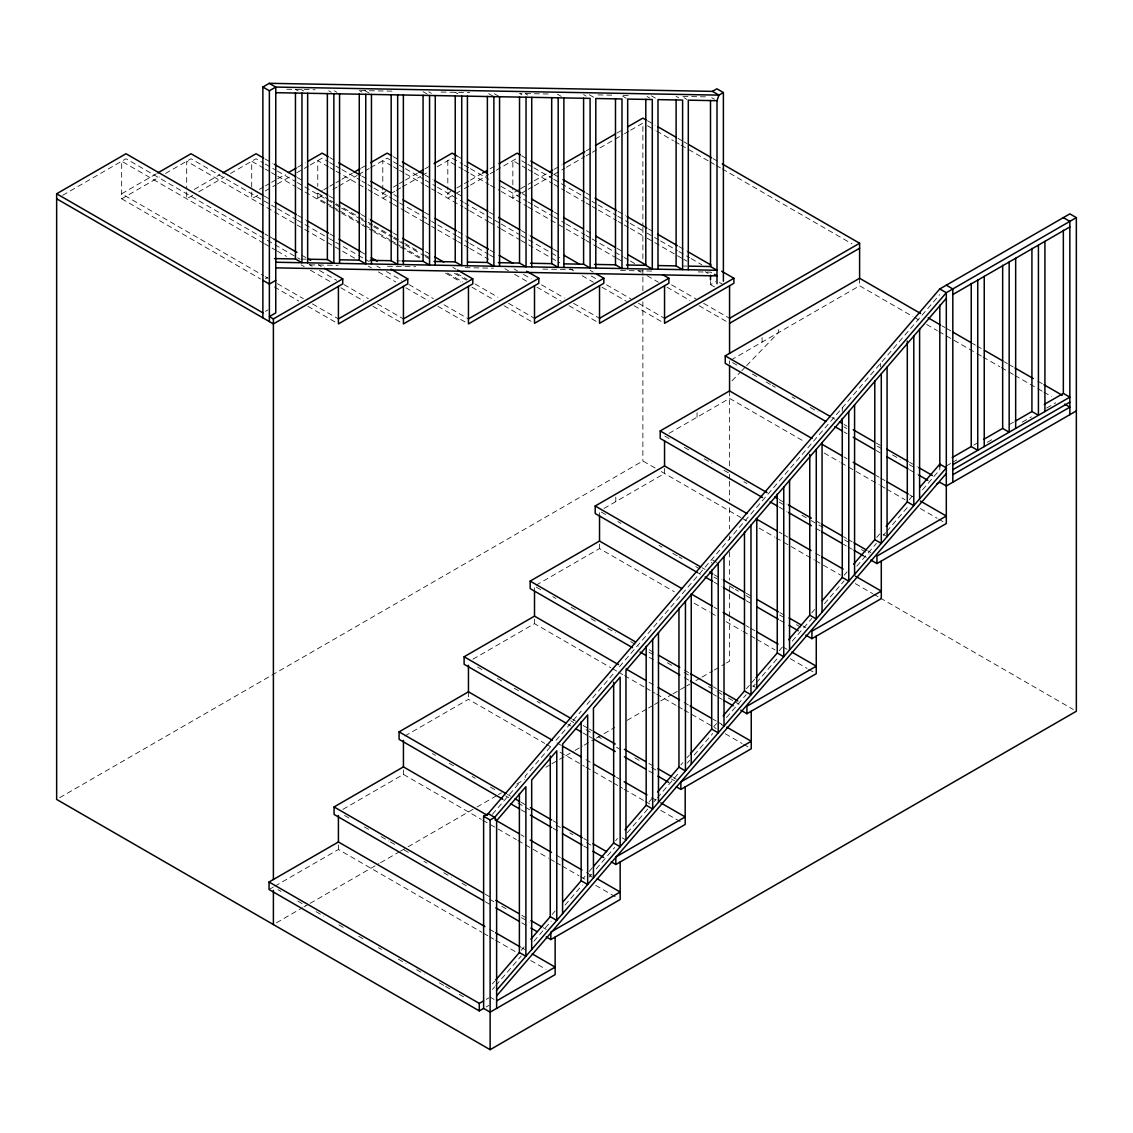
<?xml version="1.0" encoding="UTF-8"?>
<svg xmlns="http://www.w3.org/2000/svg" width="1133" height="1133" viewBox="0 0 1133 1133"><rect width="100%" height="100%" fill="white"/><g stroke="black" fill="none" stroke-linecap="round" stroke-linejoin="round"><path stroke-width="0.75" stroke-dasharray="5 3.75" d="M492.373 814.33L519.381 782.945M550.27 747.072L525.188 776.204L525.188 779.745M556.076 740.331L581.158 711.184M586.951 704.457L613.661 673.427M619.468 666.686L939.809 294.538M492.373 983.897L494.625 981.291M521.322 950.275L524.211 946.905M552.196 914.402L555.099 911.031M583.084 878.514L585.025 876.276M589.174 871.447L592.517 867.566M615.601 840.757L617.527 838.505M649.082 801.867L651.971 798.496M680.876 764.917L682.817 762.665M686.995 757.807L689.246 755.201M713.648 726.848L716.552 723.477M746.42 688.779L749.324 685.408M751.406 682.972L754.776 679.064M779.192 650.71L782.082 647.34M811.695 612.939L814.599 609.568M844.212 575.167L847.116 571.797M876.715 537.41L879.619 534.04M909.232 499.639L912.136 496.268M492.43 989.449L494.739 986.772M495.886 985.427L521.251 955.955M533.94 941.226L551.233 921.129M565.07 905.055L582.362 884.972M589.287 876.928L591.596 874.251M596.199 868.898L614.653 847.456M627.328 832.727L648.09 808.622M653.854 801.923L656.163 799.247M657.31 797.901L679.219 772.451M687.292 763.075L689.6 760.399M694.203 755.031L712.657 733.603M726.494 717.529L746.095 694.756M753.02 686.725L755.314 684.049M756.476 682.703L778.385 657.253M792.222 641.179L811.823 618.406M824.498 603.677L844.099 580.903M856.789 566.174L876.39 543.401M883.301 535.357L885.609 532.68M886.771 531.349L908.68 505.885M922.517 489.824L939.809 469.728L939.809 466.923M732.003 380.844L740.543 371.978M741.761 370.718L745.415 366.908M746.633 365.647L778.343 332.705L778.343 328.202M62.697 195.287L126.004 158.747L300.004 259.202M156.354 173.76L121.67 193.785L263.621 275.73M263.621 243.198L121.67 161.24L121.67 198.785L159.47 176.96M165.517 173.462L191.024 158.747L270.39 204.563M194.225 189.423L219.859 174.624M192.737 195.287L186.69 198.785L186.69 190.358M198.785 191.803L224.49 176.96M230.537 173.462L256.044 158.747L263.677 163.152M259.358 189.367L263.961 186.718M265.49 185.826L270.079 183.178M271.608 182.3L276.197 179.637M277.727 178.759L285.374 174.34M297.625 167.273L305.273 162.855M257.715 195.315L251.71 198.785L251.71 190.358M265.221 190.981L275.73 184.92M277.231 184.056L290.742 176.252M296.747 172.782L302.752 169.313M304.253 168.449L308.757 165.843M310.258 164.979L322.112 158.138L328.216 161.665M325.398 202.595L317.764 198.19L317.764 193.177L322.296 190.571M323.797 189.707L328.329 187.087M329.83 186.223L334.362 183.603M335.864 182.739L340.382 180.119M341.897 179.255L352.448 173.165M361.498 167.939L369.032 163.591M317.764 198.19L322.31 195.57M332.89 189.452L337.422 186.832M338.937 185.968L357.079 175.488M358.594 174.609L369.188 168.505M370.689 167.627L387.132 158.138L397.81 164.313M385.801 191.435L382.798 193.177L382.798 198.19L388.846 194.692M393.349 187.087L397.867 184.481M399.382 183.603L403.9 180.997M405.402 180.119L417.468 173.165M425.002 168.803L431.036 165.333M390.347 193.828L394.893 191.208M396.394 190.33L400.94 187.71M402.456 186.832L420.598 176.366M422.113 175.488L428.161 172.004M437.225 166.763L452.152 158.138L462.831 164.313M265.419 278.831L267.983 277.358M450.835 191.449L447.818 193.177L447.818 198.19L462.93 189.452M456.854 187.965L462.887 184.481M464.403 183.603L468.92 180.997M470.436 180.119L480.987 174.029M490.037 168.803L494.554 166.197M464.445 188.588L468.977 185.968M470.492 185.09L488.635 174.624M490.15 173.746L494.682 171.125M496.197 170.247L517.172 158.153M265.419 311.363L267.983 309.89M518.956 189.65L512.838 193.177L512.838 198.19L520.486 193.771M520.486 188.772L526.604 185.231M528.134 184.353L532.722 181.705M534.252 180.813L548.018 172.867M554.136 169.341L561.798 164.922M586.271 150.788L590.86 148.14M616.862 133.113L622.994 129.587M522.016 192.893L526.604 190.245M528.134 189.353L532.722 186.704M534.252 185.826L552.607 175.218M554.136 174.34L564.857 168.151M566.387 167.273L584.741 156.68M586.271 155.787L590.86 153.139M592.389 152.261L622.994 134.586M624.524 133.708L629.112 131.06M630.642 130.182L642.878 123.115L642.878 225.708M710.504 281.522L710.504 284.638L715.617 281.692M731.054 360.011L859.607 285.785L912.929 316.56M668.98 433.387L729.567 398.405L804.359 441.587M59.709 797.66L642.878 460.975L655.129 468.042M603.96 508.462L664.547 473.481L664.547 465.975M536.022 585.223L599.527 548.556L674.319 591.738M472.957 659.179L534.507 623.646L610.829 667.705M404.934 735.983L468.453 699.316L544.761 743.375M342.945 809.316L403.433 774.391L481.27 819.343M973.828 445.071L977.737 442.819M1009.163 424.677L1013.709 422.057M946.31 465.975L950.87 463.34M952.386 462.462L956.946 459.828M987.353 442.281L991.913 439.646M1022.306 422.099L1031.427 416.831M1046.623 408.05L1055.744 402.781M269.059 889.518L273.393 887.012M274.894 886.148L338.413 849.481L481.879 932.317M276.452 922.786L302.469 907.76M303.998 906.882L308.601 904.233M310.13 903.341L379.017 863.573M380.546 862.695L398.915 852.087M400.445 851.195L406.563 847.668M408.092 846.776L475.449 807.9M476.979 807.008L496.891 795.522M498.421 794.644L501.48 792.873M516.79 784.036L524.437 779.617M545.879 767.239L550.468 764.591M551.998 763.699L558.116 760.172M559.645 759.28L564.248 756.632M565.778 755.753L573.425 751.335M574.955 750.443L582.617 746.024M584.146 745.146L594.853 738.957M596.383 738.079L602.515 734.538M604.045 733.66L614.766 727.471M627.002 720.39L646.901 708.904M648.444 708.026L653.033 705.377M654.562 704.485L659.151 701.837M660.681 700.959L671.402 694.77M672.931 693.878L685.182 686.81M686.711 685.932L689.77 684.162M695.889 680.621L700.491 677.973M702.021 677.095L712.728 670.906M714.257 670.014L724.978 663.839M726.508 662.947L729.567 661.176L729.567 618.859M486.227 999.391L488.819 997.89M486.227 1006.897L488.819 1005.396M286.72 89.238L315.13 89.762M360.691 90.583L395.431 91.221M441.105 92.042L469.742 92.566M548.16 93.997L519.537 93.472L524.735 96.475M598.026 94.903L615.488 95.214M628.22 95.441L621.181 95.314L626.393 98.33M705.448 96.857L681.797 96.418L686.995 99.421M301.151 259.075L306.392 259.174M396.862 260.817L400.36 260.887M683.482 266.028L686.867 266.085M309.847 264.853L338.087 265.363M387.514 266.255L415.754 266.765M465.167 267.671L493.407 268.181M542.834 269.087L572.831 269.626M620.487 270.49L652.268 271.07M698.155 271.906L710.504 272.132L713.11 273.634M711.807 97.693L714.413 99.194M676.104 96.319L678.709 97.82M651.489 95.866L655.398 98.118M647.099 96.517L649.705 98.019M647.453 120.749L655.086 125.154M677.987 138.368L682.562 141.016M684.091 141.894L687.136 143.664M713.082 158.634L717.671 161.283M647.453 125.749L655.086 130.153M656.616 131.046L673.399 140.733M674.928 141.611L679.503 144.259M681.032 145.137L687.136 148.664M688.666 149.542L708.507 160.999M710.037 161.877L714.611 164.526M716.141 165.404L720.715 168.052M722.245 168.93L851.988 243.836M589.287 94.747L594.485 97.75M583.594 94.634L586.186 96.135M557.379 94.166L561.288 96.418M941.877 325.766L944.922 327.522M946.452 328.414L951.026 331.048M972.355 343.356L975.4 345.126M976.915 346.004L981.49 348.638M1004.334 361.838L1007.393 363.594M1008.908 364.472L1013.483 367.106M1037.856 381.184L1042.431 383.818M914.458 317.438L919.033 320.087M926.638 324.477L937.303 330.638M938.832 331.516L944.922 335.042M946.452 335.92L975.4 352.632M976.915 353.51L981.49 356.144M983.005 357.022L999.773 366.695M1001.289 367.574L1007.393 371.1M1008.908 371.978L1013.483 374.612M1014.998 375.49L1036.327 387.812M1037.856 388.69L1042.431 391.324M1043.946 392.202L1051.566 396.607M525.23 93.572L527.822 95.073M494.37 93.742L499.568 96.744M488.677 93.642L493.875 96.645M455.225 92.297L457.817 93.798M428.756 91.815L431.361 93.317M423.062 91.716L428.274 94.719M521.746 155.787L526.321 158.422M553.796 174.284L559.9 177.81M585.86 192.794L590.435 195.442M617.91 211.304L625.543 215.709M648.43 228.923L653.005 231.571M678.964 246.555L686.584 250.959M521.746 160.787L526.321 163.435M527.851 164.313L532.425 166.962M533.955 167.84L552.281 178.419M553.796 179.297L559.9 182.824M561.43 183.702L590.435 200.442M591.964 201.32L596.539 203.968M598.068 204.846L616.38 215.426M617.91 216.304L628.588 222.479M630.118 223.357L645.385 232.166M646.901 233.044L653.005 236.57M654.534 237.448L659.123 240.097M660.638 240.975L677.435 250.676M678.964 251.554L689.643 257.729M691.172 258.607L701.851 264.768M526.576 168.576L512.838 160.645L512.838 189.763M528.091 169.454L532.68 172.103M534.209 172.981L552.522 183.56M554.051 184.438L564.73 190.613M566.259 191.491L584.571 202.071M586.101 202.949L590.675 205.597M592.205 206.475L596.779 209.109M598.309 210.002L616.621 220.567M618.151 221.459L622.725 224.093M624.255 224.971L628.829 227.62M630.359 228.498L645.626 237.307M647.155 238.199L653.259 241.726M654.775 242.604L682.25 258.466M683.78 259.344L686.839 261.1M705.151 271.679L708.196 273.45M719.483 282.457L723.392 284.709M710.504 284.638L714.413 286.904M364.953 90.654L370.165 93.671M359.26 90.555L361.866 92.056M456.726 155.787L462.831 159.314M522.355 193.672L526.944 196.321M554.405 212.183L558.994 214.831M586.469 230.693L591.044 233.327M616.989 248.311L623.093 251.838M464.36 165.191L468.935 167.84M470.464 168.718L488.776 179.297M500.984 186.35L526.944 201.32M528.091 202L533.048 204.846M534.209 205.526L552.89 216.304M554.051 216.969L565.098 223.357M566.259 224.022L584.94 234.814M586.101 235.48L591.044 238.341M592.205 239.006L623.093 256.837M624.255 257.517L629.197 260.363M630.359 261.043L634.933 263.677M671.572 284.822L695.988 298.928M703.621 303.332L729.567 318.316M334.362 90.838L336.954 92.34M328.669 90.725L331.261 92.226M463.071 169.454L447.818 160.645L447.818 189.763M464.601 170.347L469.175 172.981M470.705 173.873L489.017 184.438M490.547 185.316L499.71 190.613M501.239 191.491L527.185 206.475M528.091 206.999L565.339 228.498M566.259 229.036L585.18 239.955M586.101 240.493L596.779 246.654M597.388 247.008L616.621 258.112M617.23 258.466L623.334 261.992M637.992 270.447L641.051 272.203M647.155 275.73L658.443 282.259M666.997 287.187L689.884 300.415M699.047 305.698L729.567 323.316M301.151 89.507L303.757 91.008M295.458 89.394L298.064 90.895M393.236 156.666L397.81 159.314M425.286 175.176L432.919 179.581M457.335 193.672L463.439 197.199M489.385 212.183L493.974 214.831M521.449 230.679L529.069 235.097M553.499 249.189L559.603 252.716M590.123 270.334L593.182 272.104M399.34 165.191L403.914 167.84M405.444 168.718L423.756 179.297M425.286 180.175L435.964 186.35M437.494 187.228L463.439 202.212M464.601 202.878L500.078 223.357M501.239 224.022L519.92 234.814M521.081 235.48L559.603 257.715M591.284 276.013L596.227 278.874M606.552 284.822L630.968 298.928M638.601 303.332L664.547 318.316M831.877 417.426L834.922 419.182M844.071 424.464L847.116 426.22M876.064 442.932L882.154 446.444M909.572 462.278L917.192 466.683M391.947 165.928L382.798 160.645L382.798 189.763M393.477 166.82L398.051 169.454M399.581 170.347L404.155 172.981M405.685 173.859L423.997 184.438M425.526 185.316L430.101 187.965M431.631 188.843L436.219 191.491M437.735 192.369L463.071 206.999M464.601 207.877L469.175 210.526M469.798 210.88L489.017 221.983M489.64 222.337L500.319 228.498M501.239 229.036L520.16 239.955M521.081 240.479L559.844 262.87M569.913 268.691L573.581 270.801M582.135 275.73L593.423 282.259M601.977 287.187L626.393 301.293M634.027 305.698L664.547 323.316M732.612 362.617L737.186 365.265M752.425 374.06L757 376.694M766.135 381.977L770.709 384.611M772.224 385.489L775.269 387.245M792.038 396.918L795.083 398.674M810.307 407.483L817.927 411.874M843.83 426.829L846.875 428.586M877.339 446.175L881.913 448.81M892.577 454.97L900.197 459.375M909.332 464.643L915.436 468.17M844.071 431.97L847.116 433.727M876.064 450.438L882.154 453.951M909.572 469.784L917.192 474.189M329.731 157.544L334.32 160.192M361.795 176.054L366.37 178.688M393.845 194.55L398.419 197.199M424.365 212.183L430.469 215.709M457.944 231.571L465.578 235.976M489.994 250.067L494.583 252.716M844.043 456.981L847.102 458.752M876.092 475.492L879.151 477.248M880.681 478.126L885.255 480.774M909.672 494.88L912.731 496.636M329.731 162.557L334.32 165.191M335.85 166.069L340.424 168.718M341.954 169.596L360.266 180.175M361.795 181.053L366.37 183.702M367.899 184.58L372.474 187.228M374.003 188.106L392.315 198.686M393.477 199.351L398.419 202.198M399.581 202.878L430.469 220.708M431.631 221.374L436.573 224.235M437.735 224.901L456.415 235.692M457.576 236.358L468.637 242.745M469.798 243.411L488.479 254.203M489.64 254.868L494.583 257.715M514.056 268.96L517.469 270.943M523.573 274.469L531.207 278.874M541.532 284.822L564.418 298.05M573.581 303.332L599.527 318.316M328.457 166.82L317.764 160.645L317.764 186.336M329.986 167.698L334.561 170.347M336.09 171.225L366.61 188.843M368.14 189.721L372.715 192.369M374.244 193.247L392.556 203.827M393.477 204.351L404.155 210.526M404.764 210.88L423.997 221.983M424.62 222.337L430.724 225.849M431.631 226.388L436.828 229.376M437.735 229.914L456.67 240.833M457.576 241.371L462.774 244.36M464.303 245.238L468.878 247.886M469.798 248.41L488.72 259.344M504.893 268.691L508.561 270.801M514.665 274.328L528.403 282.259M536.957 287.187L561.373 301.293M569.007 305.698L599.527 323.316M824.201 453.03L839.468 461.853M840.998 462.731L847.102 466.258M848.617 467.136L879.151 484.754M880.681 485.646L885.255 488.281M886.785 489.159L905.097 499.738M920.364 508.547L937.147 518.248M938.676 519.126L943.251 521.775M265.207 159.031L272.841 163.435M297.257 177.527L303.361 181.053M329.306 196.037L333.895 198.672M361.37 214.534L368.99 218.952M393.42 233.044L397.995 235.692M425.47 251.554L430.044 254.189M452.945 267.416L455.99 269.172M317.764 193.177L328.457 199.351M329.986 200.229L334.561 202.878M336.09 203.756L366.61 221.374M368.14 222.266L372.715 224.901M374.244 225.793L392.556 236.358M394.086 237.236L403.249 242.533M404.764 243.411L418.502 251.342M424.62 254.868L430.724 258.395M456.67 273.379L467.348 279.539M474.982 283.944L497.883 297.158M508.561 303.332L534.507 318.316M265.207 164.03L275.886 170.205M277.415 171.083L295.727 181.648M297.257 182.54L303.361 186.053M304.89 186.945L333.895 203.685M335.41 204.563L339.999 207.212M341.529 208.09L359.841 218.669M361.37 219.547L372.049 225.708M373.578 226.6L391.891 237.165M393.42 238.057L397.995 240.692M399.524 241.57L404.099 244.218M405.628 245.096L423.94 255.676M425.47 256.554L430.044 259.202M454.475 273.294L466.683 280.347M326.927 203.473L331.502 206.121M333.031 206.999L363.566 224.617M365.081 225.509L369.67 228.144M371.185 229.036L389.511 239.601M391.041 240.479L400.19 245.776M401.719 246.654L420.031 257.233M447.507 273.095L462.774 281.905M471.923 287.187L494.824 300.401M503.987 305.698L532.977 322.438M263.918 168.293L251.71 161.24L251.71 188.644M265.448 169.171L270.022 171.819M271.552 172.698L276.14 175.346M277.656 176.224L295.982 186.803M297.497 187.681L303.602 191.208M305.131 192.086L328.032 205.3M329.561 206.192L334.136 208.826M335.665 209.718L340.24 212.353M341.769 213.231L360.082 223.81M361.611 224.688L372.29 230.863M373.819 231.741L392.131 242.32M393.661 243.198L398.235 245.847M399.765 246.725L421.136 259.06M445.552 273.152L460.819 281.975M883.188 534.408L885.794 535.909M264.286 196.037L270.39 199.564M297.866 215.426L305.499 219.83M329.915 233.922L334.504 236.57M360.45 251.554L366.554 255.081M271.552 205.229L276.494 208.09M277.656 208.755L296.336 219.547M297.497 220.213L328.4 238.057M329.561 238.723L334.504 241.57M335.665 242.25L369.245 261.638M376.864 266.043L380.291 268.011M386.395 271.538L401.663 280.347M408.928 284.539L433.344 298.645M444.023 304.805L468.453 318.911M779.263 499.667L786.897 504.072M815.902 520.812L820.476 523.46M843.377 536.674L846.422 538.444M847.951 539.322L852.526 541.971M867.793 550.78L870.852 552.536M669.136 438.584L664.547 435.936L664.547 439.278M684.389 447.393L688.977 450.042M704.23 458.851L711.864 463.255M724.072 470.308L728.661 472.957M743.914 481.766L746.973 483.522M779.022 502.032L785.127 505.559M801.923 515.246L809.557 519.65M811.072 520.543L817.176 524.055M818.706 524.947L823.28 527.581M844.651 539.917L849.24 542.565M861.448 549.618L869.082 554.023M354.587 258.182L186.69 161.24L186.69 188.644M368.324 266.113L371.383 267.87M378.394 271.92L395.799 281.975M405.869 287.782L428.77 301.01M437.919 306.292L465.394 322.154M779.263 507.173L786.897 511.578M815.902 528.332L820.476 530.966M843.377 544.194L846.422 545.95M847.951 546.828L852.526 549.477M863.219 555.637L866.263 557.408M264.895 233.922L267.954 235.692M269.484 236.57L274.059 239.219M301.534 255.081L306.108 257.715M318.316 264.768L321.375 266.524M779.022 532.057L782.082 533.827M783.597 534.705L788.186 537.354M815.661 553.216L820.235 555.85M309.167 264.485L312.212 266.255M319.478 270.447L336.643 280.347M343.908 284.539L368.324 298.645M377.487 303.927L403.433 318.911M661.261 471.583L740.911 517.569M742.398 518.418L747.029 521.109M759.181 528.12L774.604 537.028M775.978 537.807L814.429 560.014M815.661 560.722L840.474 575.054M855.344 583.637L872.637 593.621M873.656 594.202L878.755 597.162M880.284 598.04L1073.291 709.47M264.527 243.722L276.749 250.775M277.358 251.129L286.507 256.412M301.166 264.881L304.225 266.637M310.329 270.164L331.686 282.499M340.849 287.782L363.75 301.01M372.899 306.292L403.433 323.911M265.15 276.608L268.195 278.378M277.358 283.661L303.304 298.645M312.467 303.927L338.413 318.911M121.67 198.785L260.562 278.973M274.299 286.904L298.73 301.01M307.879 306.292L335.354 322.154M716.92 562.52L711.708 559.518L711.708 563.044M702.035 567.704L705.094 569.46M714.243 574.743L721.877 579.161M746.293 593.253L752.411 596.779M779.872 612.641L784.461 615.29M802.773 625.855L805.832 627.625M605.631 514.538L599.527 511.025L599.527 515.529M617.839 521.591L620.898 523.361M659.052 545.384L662.111 547.154M672.79 553.315L677.364 555.963M678.894 556.841L681.953 558.611M695.69 566.542L700.265 569.177M714.002 577.108L717.062 578.878M729.27 585.917L733.844 588.565M735.374 589.443L738.419 591.214M746.052 595.618L752.156 599.145M779.631 615.007L784.22 617.641M796.428 624.694L801.003 627.342M697.461 572.562L700.506 574.332M714.243 582.263L721.877 586.667M746.293 600.759L752.411 604.286M779.872 620.148L784.461 622.796M714.002 607.146L717.062 608.903M746.052 625.643L749.111 627.413M750.641 628.291L755.215 630.939M782.691 646.801L787.265 649.436M694.161 603.195L709.428 612.004M710.943 612.882L717.062 616.409M726.211 621.705L741.478 630.514M743.007 631.393L749.111 634.919M750.641 635.797L755.215 638.446M756.745 639.324L775.057 649.903M790.324 658.712L807.107 668.399M808.636 669.291L813.211 671.926M752.893 685.791L755.484 687.292M649.223 649.832L655.327 653.359M684.332 670.099L690.436 673.625M713.337 686.839L716.382 688.595M717.911 689.487L722.486 692.121M540.611 589.627L534.507 586.101L534.507 589.627M552.819 596.68L555.878 598.436M571.145 607.246L575.72 609.894M590.987 618.703L597.091 622.229M607.77 628.404L615.403 632.809M630.67 641.618L638.304 646.022M648.982 652.197L655.086 655.71M667.295 662.763L673.399 666.289M684.091 672.464L690.195 675.976M708.507 686.556L716.141 690.96M717.671 691.838L722.245 694.487M728.349 698.013L739.028 704.188M649.223 657.338L655.327 660.865M684.332 677.605L690.436 681.131M713.337 694.345L716.382 696.115M717.911 696.993L722.486 699.642M648.982 682.222L655.086 685.748M684.091 702.488L688.666 705.137M713.082 719.228L716.141 720.999M717.671 721.877L722.245 724.525M721.409 724.61L724.015 726.111M612.344 668.583L616.933 671.232M618.462 672.11L623.037 674.744M624.566 675.636L644.408 687.094M645.923 687.972L655.086 693.254M656.616 694.132L676.458 705.59M677.987 706.468L682.562 709.116M684.091 709.994L716.141 728.505M725.304 733.787L742.087 743.489M743.616 744.367L749.72 747.893M572.491 719.342L575.536 721.098M583.169 725.502L587.744 728.151M589.273 729.029L592.332 730.799M648.798 763.401L653.373 766.035M673.214 777.493L676.274 779.263M477.602 667.068L482.191 669.702M497.444 678.525L502.032 681.16M514.24 688.213L520.344 691.739M537.141 701.426L540.186 703.196M570.706 720.815L573.765 722.585M585.973 729.638L592.077 733.15M598.182 736.677L601.241 738.447M616.508 747.256L622.612 750.782M634.82 757.835L639.394 760.47M651.602 767.523L656.191 770.171M671.444 778.98L674.503 780.736M567.902 724.199L570.961 725.97M583.169 733.009L587.744 735.657M589.273 736.535L592.332 738.305M648.798 770.907L653.373 773.556M556.983 742.922L561.557 745.571M585.973 759.662L592.077 763.189M616.508 777.28L622.612 780.807M651.602 797.561L656.191 800.195M546.29 744.254L552.394 747.78M560.028 752.185L584.444 766.29M585.973 767.168L592.077 770.695M593.607 771.573L611.919 782.152M613.449 783.03L622.612 788.313M624.127 789.205L643.983 800.663M645.498 801.541L650.087 804.175M660.766 810.35L682.137 822.685M622.059 837.754L625.968 840.02M507.457 794.417L510.516 796.187M521.194 802.348L527.298 805.875M553.258 820.859L557.833 823.493M583.778 838.477L588.353 841.125M432.424 753.601L435.483 755.357M449.22 763.288L455.324 766.814M472.107 776.516L475.166 778.272M490.433 787.081L495.008 789.729M505.686 795.904L508.745 797.66M517.908 802.943L524.013 806.469M525.528 807.347L530.117 809.996M556.062 824.98L560.637 827.628M569.8 832.911L572.845 834.667M586.582 842.598L592.686 846.124M521.194 809.854L527.298 813.381M553.258 828.365L557.833 831.013M583.778 845.983L588.353 848.631M520.953 834.738L524.013 836.508M556.062 855.004L560.637 857.653M586.582 872.637L592.686 876.163M589.557 875.526L592.162 877.027M482.8 820.221L488.904 823.748M490.433 824.626L516.379 839.61M517.908 840.488L524.013 844.014M525.528 844.892L548.429 858.106M549.958 858.998L554.533 861.632M556.062 862.525L560.637 865.159M562.166 866.037L578.949 875.738M580.478 876.616L585.067 879.265M595.746 885.425L617.117 897.761M485.179 894.178L491.283 897.69M521.803 915.322L526.392 917.971M543.174 927.658L546.233 929.414M344.517 815.463L349.091 818.111M364.359 826.92L368.933 829.554M381.141 836.607L388.775 841.012M390.304 841.904L394.879 844.538M404.042 849.835L408.616 852.469M423.884 861.278L426.929 863.049M443.725 872.736L451.359 877.14M462.037 883.315L466.612 885.964M489.513 899.177L494.087 901.826M501.721 906.23L506.309 908.864M521.562 917.688L529.196 922.092M485.179 901.684L491.283 905.21M521.803 922.829L526.392 925.477M489.513 929.216L494.087 931.85M521.562 947.712L524.621 949.482M483.409 933.195L487.983 935.83M489.513 936.722L494.087 939.356M495.617 940.248L515.458 951.692M530.726 960.515L545.993 969.324M490.122 997.139L494.03 999.391M277.953 889.66L280.998 891.416M297.767 901.089L305.386 905.494M316.036 911.64L323.656 916.045M338.894 924.84L343.469 927.474M358.694 936.269L363.268 938.917M378.507 947.712L381.552 949.468M398.306 959.141L405.926 963.532M416.59 969.692L424.209 974.097M439.448 982.892L444.009 985.526M445.538 986.404L450.113 989.038M459.247 994.321L463.822 996.955M880.582 363.339L880.582 366.865M859.607 278.279L859.607 285.785M842.272 407.838L842.272 411.378M762.084 337.592L762.084 342.095M729.567 360.861L729.567 363.99M729.567 390.899L729.567 467.178M729.567 474.231L729.567 479.528M729.567 481.284L729.567 500.687M729.567 507.74L729.567 528.913M729.567 535.966L729.567 539.492M729.567 551.842L729.567 580.054M729.567 587.106L729.567 592.403M729.567 594.159L729.567 617.088M697.064 412.667L697.064 417.171M642.878 227.478L642.878 259.315M642.878 269.923L642.878 275.234M642.878 277.004L642.878 291.153M642.878 301.775L642.878 460.975M615.786 497.132L615.786 501.636M599.527 544.052L599.527 548.556M534.507 619.128L534.507 623.646M468.453 691.81L468.453 699.316M403.433 769.888L403.433 774.391M338.413 844.977L338.413 849.481"/><path stroke-width="1.5" d="M262.87 317.849L262.87 87.014L269.272 83.318L712.43 91.376L718.931 95.13L723.392 92.552L723.392 281.182M717.005 283.703L717.005 100.695L718.931 95.13L275.772 87.071L269.257 83.375M555.142 937.076L555.142 974.607L490.122 1012.151L483.621 1008.398L483.621 816.227L488.167 813.607L939.781 288.957L1069.849 213.868L1076.35 217.621L1076.35 711.241L490.122 1049.682L56.65 799.431L56.65 193.771L126.004 153.734L263.38 233.044M496.622 1008.398L496.622 820.689L525.882 786.699L525.882 956.28L519.381 952.527L519.381 793.553M946.31 298.291L625.968 670.439L625.968 840.02M495.744 979.974L519.381 952.527M530.881 939.158L550.27 916.654L550.27 755.895M562.917 901.953L581.158 880.766L581.158 721.792M593.635 866.263L613.661 842.994L613.661 682.25M625.034 829.795L646.178 805.237L646.178 646.249M657.593 791.967L678.95 767.168L678.95 608.18M690.365 753.898L711.708 729.1L711.708 570.111M723.137 715.829L744.48 691.031L744.48 532.043M755.909 677.761L777.252 652.962L777.252 493.974M788.625 639.748L809.769 615.191L809.769 454.446M822.246 600.688L842.272 577.419L842.272 418.445M853.645 564.22L874.789 539.648L874.789 380.674M886.148 526.448L907.292 501.877L907.292 341.132M919.769 487.388L939.809 464.119L946.31 467.872L496.622 990.27M496.622 995.879L946.31 473.481M262.87 87.014L269.371 90.767L275.772 87.071L275.758 312.906L269.371 316.589L273.393 318.911L342.747 278.874L342.747 283.873L273.393 323.911L56.65 198.785M157.855 172.882L191.024 153.734L262.757 195.159M222.875 172.882L256.044 153.734L263.677 158.138M288.433 172.57L296.095 168.151M308.332 161.084L322.112 153.139L328.216 156.666M353.963 172.287L359.982 168.803M370.548 162.713L387.132 153.139L391.706 155.787M418.983 172.287L423.501 169.681M434.052 163.591L452.152 153.139L456.726 155.787M275.758 280.375L269.371 284.057L262.87 280.304M482.488 173.165L487.02 170.545M499.072 163.591L517.172 153.139L520.217 154.909M549.547 171.989L552.607 170.219M563.328 164.03L584.741 151.666M595.448 145.491L615.332 134.006M627.583 126.938L642.878 118.101L645.923 119.871M712.43 91.376L716.892 88.799L723.392 92.552M338.413 318.911L407.767 278.874L407.767 283.873L338.413 323.911L338.413 286.38M403.433 318.911L472.787 278.874L472.787 283.873L403.433 323.911L403.433 286.38M468.453 318.911L538.841 278.265L538.841 283.278L468.453 323.911L468.453 286.38M534.507 318.316L603.861 278.265L603.861 283.278L534.507 323.316L534.507 285.785M599.527 318.316L668.881 278.265L668.881 283.278L599.527 323.316L599.527 285.785M664.547 318.316L733.901 278.279L733.901 283.278L664.547 323.316L664.547 285.785M729.567 318.316L859.607 243.241L859.607 278.279L725.233 355.861L725.233 363.367L825.787 421.419M729.567 323.316L859.607 248.24M762.481 497.486L660.213 438.443L660.213 430.937L729.567 390.899L811.993 438.471M1076.35 217.621L946.31 292.696L494.668 817.36L490.122 819.98L483.621 816.227M952.811 294.538L1069.849 226.968M697.461 572.562L595.193 513.518L595.193 506.012L664.547 465.975L746.973 513.561M632.441 647.637L530.173 588.608L530.173 581.087L599.527 541.05L681.953 588.636M566.373 723.321L464.119 664.278L464.119 656.772L534.507 616.125L618.462 664.604M502.882 799.289L399.099 739.353L399.099 731.847L468.453 691.81L552.394 740.274M483.649 900.792L334.079 814.443L334.079 806.937L403.433 766.885L487.374 815.349M952.173 457.576L971.236 446.572L977.737 450.325L977.737 280.148M983.6 439.434L1002.663 428.43L1009.163 432.183L1009.163 262.006M1015.225 421.179L1031.922 411.534L1038.423 415.287L1038.423 245.11M1044.286 404.396L1063.349 393.392L1069.849 397.145L952.811 464.714M952.811 469.728L1069.849 402.158M936.92 483.904L939.809 482.233L946.31 485.986L1076.35 410.911M952.811 474.727L1069.849 407.158L1064.652 404.155M483.621 1008.398L479.287 1010.891L269.059 889.518L269.059 882.012L338.413 841.975L484.938 926.567M870.852 560.056L876.956 563.568L946.31 523.531L946.31 292.696L939.809 289M805.832 635.131L811.936 638.658L881.29 598.606L881.29 561.076M740.798 710.207L746.916 713.733L816.27 673.696L816.27 636.151M676.274 786.769L680.848 789.418L751.25 748.771L751.25 711.227M611.254 861.845L615.828 864.493L685.182 824.456L685.182 786.911M546.233 936.934L550.808 939.569L620.162 899.531L620.162 861.986M269.059 882.012L479.287 1003.385L483.621 1000.892M496.622 1000.892L555.142 967.1L532.255 953.887M275.758 92.679L590.095 98.387L590.095 267.969L583.594 264.216L564.376 263.862M717.005 100.695L688.298 100.171L688.298 269.753M274.498 258.593L295.458 258.975L301.959 262.729L301.959 93.147M308.148 259.202L327.366 259.556L333.867 263.309L333.867 93.727M340.042 259.783L359.26 260.137L365.761 263.89L365.761 94.308M370.194 260.335L391.168 260.717L397.669 264.471L397.669 94.889M402.102 260.916L423.062 261.298L429.563 265.051L429.563 95.469M434.052 261.496L455.225 261.879L461.726 265.632L461.726 96.05M467.971 262.105L487.374 262.459L493.875 266.213L493.875 96.645M498.364 262.658L519.537 263.054L526.038 266.807L526.038 97.226M530.513 263.253L551.686 263.635L558.187 267.388L558.187 97.806M594.528 264.414L615.488 264.796L621.989 268.549L621.989 98.968L595.788 98.5L595.788 268.068M626.464 264.995L645.796 265.349L652.296 269.102L652.296 99.52L627.682 99.081L627.682 268.648M658.528 265.575L676.104 265.901L682.604 269.654L682.604 100.072L657.99 99.619L657.99 269.201M688.552 266.128L710.504 266.524L717.005 270.277L275.758 262.247M275.758 267.855L717.005 275.886L714.413 274.384M1063.349 217.621L1069.849 221.374L1069.849 414.664M946.31 285.19L952.811 288.943L952.811 482.233M658.146 126.91L676.458 137.49M688.666 144.542L711.566 157.756M722.245 163.931L859.607 243.241M859.607 278.279L920.548 313.459M928.168 317.849L940.362 324.888M952.541 331.927L970.825 342.478M984.535 350.394L1002.818 360.945M1014.998 367.984L1033.282 378.535M1043.946 384.696L1062.23 395.247M530.91 161.07L552.281 173.406M562.959 179.581L584.331 191.916M595.009 198.077L616.38 210.412M627.059 216.587L646.901 228.045M657.593 234.205L677.435 245.663M688.113 251.838L711.014 265.051M721.693 271.226L733.901 278.279M467.405 161.948L487.247 173.406M499.469 180.459L520.826 192.794M531.519 198.969L552.89 211.304M563.568 217.465L583.41 228.923M595.618 235.976L615.46 247.433M627.668 254.486L645.994 265.051M662.777 274.752L668.881 278.265M402.385 161.948L423.756 174.284M434.449 180.459L455.806 192.794M468.028 199.847L487.87 211.304M498.548 217.465L519.92 229.801M530.598 235.976L551.969 248.311M564.177 255.364L579.445 264.173M596.227 273.86L603.861 278.265M725.233 355.861L830.347 416.547M839.496 421.816L842.541 423.586M853.206 429.733L874.534 442.054M886.714 449.093L908.043 461.4M918.707 467.561L932.431 475.478M834.922 426.688L842.541 431.092M853.206 437.239L874.534 449.56M886.714 456.599L908.043 468.906M918.707 475.067L927.856 480.35M338.894 162.826L360.266 175.176M370.944 181.337L390.786 192.794M402.994 199.847L422.836 211.304M435.058 218.343L456.415 230.679M467.108 236.854L488.479 249.189M499.157 255.364L512.895 263.295M526.633 271.226L538.841 278.265M822.671 444.646L842.513 456.103M853.206 462.264L874.577 474.614M886.785 481.652L908.156 493.988M920.364 501.041L946.31 516.025L876.956 556.062L876.956 563.568M907.292 501.877L913.793 505.644L913.793 336.062M274.37 164.313L295.727 176.649M307.949 183.702L327.791 195.159M339.999 202.198L359.841 213.655M370.519 219.83L391.891 232.166M402.569 238.327L422.411 249.784M434.633 256.837L443.782 262.12M457.52 270.051L472.787 278.874M874.789 539.648L881.29 543.401L881.29 373.833M274.979 202.198L296.336 214.534M307.029 220.708L328.4 233.044M339.079 239.219L360.45 251.554M371.128 257.715L377.232 261.241M390.97 269.172L407.767 278.874M660.213 430.937L767.055 492.614M774.689 497.019L777.748 498.789M788.426 504.95L811.327 518.178M822.006 524.338L841.847 535.796M854.055 542.849L866.263 549.902M770.114 501.891L777.748 506.295M788.426 512.47L811.327 525.684M822.006 531.844L841.847 543.302M854.055 550.355L863.219 555.637M274.059 239.219L296.959 252.432M307.638 258.593L310.697 260.363M324.42 268.294L342.747 278.874M756.136 518.843L777.493 531.179M789.701 538.232L811.072 550.567M821.765 556.742L843.122 569.078M855.344 576.13L881.29 591.1L811.936 631.152L811.936 638.658M842.272 577.419L848.773 581.172L848.773 411.591M809.769 615.191L816.27 618.944L816.27 449.362M56.65 193.771L262.87 312.835M595.193 506.012L700.506 566.812M709.669 572.108L712.714 573.865M723.406 580.039L744.778 592.375M756.986 599.428L778.357 611.763M789.035 617.924L801.243 624.977M705.094 576.966L712.714 581.371M723.406 587.545L744.778 599.881M756.986 606.934L778.357 619.269M789.035 625.43L798.199 630.727M691.102 593.919L712.473 606.268M723.166 612.429L744.523 624.765M756.745 631.817L778.102 644.153M791.84 652.084L816.27 666.19L746.916 706.227L746.916 713.733M777.252 652.962L783.753 656.715L783.753 487.133M744.48 691.031L750.981 694.784L750.981 525.202M530.173 581.087L635.486 641.901M658.386 655.115L679.758 667.45M690.436 673.625L711.807 685.961M724.015 693.014L737.753 700.945M640.074 652.056L646.178 655.568M658.386 662.621L679.758 674.956M690.436 681.131L711.807 693.467M724.015 700.52L733.178 705.802M626.082 669.008L645.923 680.466M658.146 687.504L679.503 699.84M690.195 706.015L711.566 718.35M726.82 727.159L751.25 741.265L680.848 781.897L680.848 789.418M711.708 729.1L718.223 732.853L718.223 563.271M678.95 767.168L685.451 770.922L685.451 601.34M464.119 656.772L570.961 718.464M593.848 731.677L615.219 744.013M624.382 749.295L645.753 761.631M657.961 768.684L671.699 776.615M575.536 728.604L581.64 732.13M593.848 739.183L615.219 751.519M624.382 756.802L645.753 769.151M657.961 776.19L668.64 782.365M563.087 746.449L581.399 757.014M593.607 764.067L614.978 776.402M624.127 781.699L647.028 794.913M660.766 802.844L685.182 816.935L615.828 856.987L615.828 864.493M646.178 805.237L652.679 808.99L652.679 639.409M613.661 842.994L620.162 846.748L620.162 677.18L593.451 708.21L593.451 877.778M399.099 731.847L505.941 793.539M515.09 798.822L519.679 801.47M530.357 807.631L551.729 819.966M562.407 826.141L582.249 837.599M592.941 843.759L606.679 851.69M510.516 803.694L519.679 808.976M530.357 815.151L551.729 827.487M562.407 833.647L582.249 845.105M592.941 851.28L603.62 857.44M488.167 813.607L494.668 817.36L496.622 820.689M495.008 819.768L519.424 833.86M530.117 840.035L551.488 852.37M562.166 858.531L582.008 869.988M597.275 878.797L620.162 892.025L550.808 932.062L550.808 939.569M581.158 880.766L587.659 884.519L587.659 714.937L562.577 744.084L562.577 913.665M550.27 916.654L556.77 920.407L556.77 750.825L531.689 779.957L531.689 949.539M334.079 806.937L483.649 893.286M495.857 900.338L518.758 913.552M530.966 920.605L541.659 926.78M495.857 907.845L518.758 921.072M530.966 928.111L537.07 931.638M495.617 932.728L520.033 946.834M1063.349 230.226L1063.349 393.392M1044.923 241.357L1044.923 411.534M1031.922 248.368L1031.922 411.534M1015.664 258.253L1015.664 428.43M1002.663 265.264L1002.663 428.43M984.237 276.395L984.237 446.572M971.236 283.406L971.236 446.572M939.809 305.131L939.809 466.923M919.599 329.321L919.599 498.902M887.082 367.092L887.082 536.66M854.579 404.849L854.579 574.431M822.062 442.621L822.062 612.202M789.559 480.392L789.559 649.974M756.787 518.461L756.787 688.043M729.567 285.785L729.567 353.354M729.567 365.548L729.567 390.899M724.015 556.53L724.015 726.111M710.504 100.483L710.504 266.524M710.504 275.262L710.504 279.95M691.243 594.598L691.243 764.18M676.104 99.846L676.104 265.901M664.547 440.949L664.547 465.975M658.471 632.667L658.471 802.249M645.796 99.307L645.796 265.349M615.488 98.755L615.488 264.796M599.527 515.529L599.527 541.05M583.594 98.174L583.594 264.216M563.88 97.92L563.88 267.487M551.686 97.594L551.686 263.635M534.507 591.398L534.507 616.125M531.731 97.325L531.731 266.906M519.537 96.999L519.537 263.054M499.568 96.744L499.568 266.326M490.122 819.98L490.122 1049.682M487.374 96.418L487.374 262.459M479.287 1003.385L479.287 1010.891M468.453 665.312L468.453 691.81M467.419 96.163L467.419 265.731M455.225 95.838L455.225 261.879M435.256 95.569L435.256 265.15M423.062 95.257L423.062 261.298M403.362 94.988L403.362 264.57M403.433 740.387L403.433 766.885M391.168 94.676L391.168 260.717M371.454 94.421L371.454 263.989M359.26 94.096L359.26 260.137M339.56 93.841L339.56 263.408M338.413 815.477L338.413 841.975M327.366 93.515L327.366 259.556M307.652 93.26L307.652 262.828M295.458 92.934L295.458 258.975M273.393 318.911L273.393 879.505M273.393 890.425L273.393 924.556M269.371 90.767L269.371 321.602"/></g></svg>
